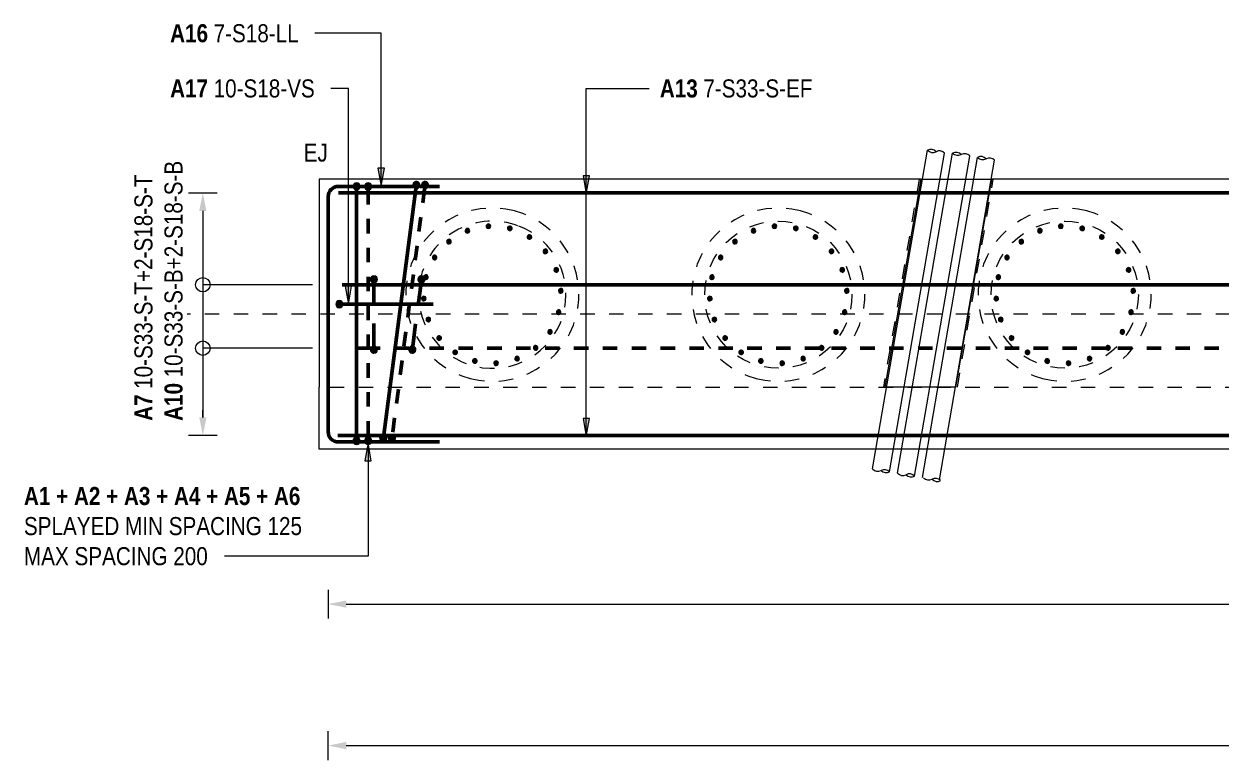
# Model space of a CAD drawing. Header units: metres. Extents: x 1110 to 1218, y -510 to 23.
# Drawn here: x 1110.31 to 1118.6, y -509.63 to -504.53 of the extents above; entities that cross this region are included whole.
import ezdxf

# ---------------------------------------------------------------- set-up
doc = ezdxf.new("R2010")
doc.units = ezdxf.units.M
doc.linetypes.add('JacobsDash', pattern=[0.0045, 0.003, -0.0015])
doc.linetypes.add('JacobsGridLine', pattern=[0.0145, 0.01, -0.001, 0.0025, -0.001])
for name, color, linetype, lineweight in [('A-ANNO-NOTE', 7, 'Continuous', 9), ('A-DETL', 7, 'Continuous', 13), ('A-DETL-GENF', 7, 'Continuous', 9), ('G-ANNO-TEXT', 7, 'Continuous', 9), ('S-BEAM', 7, 'Continuous', 50), ('S-FNDN', 7, 'Continuous', 50), ('S-GRID', 7, 'Continuous', 9)]:
    doc.layers.add(name, color=color, linetype=linetype, lineweight=lineweight)
doc.styles.add('Arial Narrow_1', font='ARIALN.TTF', dxfattribs={"height": 0.125})
doc.styles.add('Arial Narrow_B', font='ARIALNB.TTF', dxfattribs={"height": 0.125})

# ---------------------------------------------------------------- blocks, each defined once
blk = doc.blocks.new('01_SFO_FRP_Pile_CastInPlace_CS_BR08 - CAST-IN-PLACE PILE - 1200-8661090-DRG-2873072 - ABUTMENT A REINFORCEMENT PLAN Copy 1')
at = {"layer": 'S-FNDN', "color": 8, "linetype": 'JacobsDash', "lineweight": 18, "true_color": 0x808080}
for start, end in [(90, 270), (270, 90)]:
    blk.add_arc((0, 0), 0.6, start, end, dxfattribs=at)
blk = doc.blocks.new('01_SFO_FRP_Pile_CastInPlace_CS_BR08 - CAST-IN-PLACE PILE - 1200-8660909-DRG-2873072 - ABUTMENT A REINFORCEMENT PLAN Copy 1')
at = {"layer": 'S-FNDN', "color": 8, "linetype": 'JacobsDash', "lineweight": 18, "true_color": 0x808080}
for start, end in [(90, 270), (270, 90)]:
    blk.add_arc((0, 0), 0.6, start, end, dxfattribs=at)
blk = doc.blocks.new('CS_DET_Pile-Column_BreakLine - Tubular BreakLine-7610562-DRG-2873072 - ABUTMENT A REINFORCEMENT PLAN Copy 1')
at = {"layer": 'A-DETL-GENF', "color": 143, "lineweight": 18, "true_color": 0x78aac8}
for centre, start, end in [((0.03, 0.0399), 232.95733, 307.04267), ((0.09, -0.0396), 52.95733, 127.04267), ((0.09, 0.0399), 232.95733, 307.04267)]:
    blk.add_arc(centre, 0.0498, start, end, dxfattribs=at)
blk = doc.blocks.new('CS_DET_Pile-Column_BreakLine - Tubular BreakLine-7610611-DRG-2873072 - ABUTMENT A REINFORCEMENT PLAN Copy 1')
at = {"layer": 'A-DETL-GENF', "color": 143, "lineweight": 18, "true_color": 0x78aac8}
for centre, start, end in [((0.03, 0.0399), 232.95733, 307.04267), ((0.09, -0.0396), 52.95733, 127.04267), ((0.09, 0.0399), 232.95733, 307.04267)]:
    blk.add_arc(centre, 0.0498, start, end, dxfattribs=at)
blk = doc.blocks.new('CS_DET_Pile-Column_BreakLine - Tubular BreakLine-7610661-DRG-2873072 - ABUTMENT A REINFORCEMENT PLAN Copy 1')
at = {"layer": 'A-DETL-GENF', "color": 143, "lineweight": 18, "true_color": 0x78aac8}
for centre, start, end in [((0.03, 0.0399), 232.95733, 307.04267), ((0.09, -0.0396), 52.95733, 127.04267), ((0.09, 0.0399), 232.95733, 307.04267)]:
    blk.add_arc(centre, 0.0498, start, end, dxfattribs=at)
blk = doc.blocks.new('CS_DET_Pile-Column_BreakLine - Tubular BreakLine-7610730-DRG-2873072 - ABUTMENT A REINFORCEMENT PLAN Copy 1')
at = {"layer": 'A-DETL-GENF', "color": 143, "lineweight": 18, "true_color": 0x78aac8}
for centre, start, end in [((0.03, 0.0399), 232.95733, 307.04267), ((0.09, -0.0396), 52.95733, 127.04267), ((0.09, 0.0399), 232.95733, 307.04267)]:
    blk.add_arc(centre, 0.0498, start, end, dxfattribs=at)
blk = doc.blocks.new('CS_DET_Pile-Column_BreakLine - Tubular BreakLine-7610784-DRG-2873072 - ABUTMENT A REINFORCEMENT PLAN Copy 1')
at = {"layer": 'A-DETL-GENF', "color": 143, "lineweight": 18, "true_color": 0x78aac8}
for centre, start, end in [((0.03, 0.0399), 232.95733, 307.04267), ((0.09, -0.0396), 52.95733, 127.04267), ((0.09, 0.0399), 232.95733, 307.04267)]:
    blk.add_arc(centre, 0.0498, start, end, dxfattribs=at)
blk = doc.blocks.new('CS_DET_Pile-Column_BreakLine - Tubular BreakLine-7610840-DRG-2873072 - ABUTMENT A REINFORCEMENT PLAN Copy 1')
at = {"layer": 'A-DETL-GENF', "color": 143, "lineweight": 18, "true_color": 0x78aac8}
for centre, start, end in [((0.03, 0.0399), 232.95733, 307.04267), ((0.09, -0.0396), 52.95733, 127.04267), ((0.09, 0.0399), 232.95733, 307.04267)]:
    blk.add_arc(centre, 0.0498, start, end, dxfattribs=at)
blk = doc.blocks.new('S_Det_Reinf_Bar Section_2D Grey - N32-6361576-DRG-2873072 - ABUTMENT A REINFORCEMENT PLAN Copy 1')
at = {"layer": 'A-DETL-GENF', "true_color": 0x808080}
blk.add_hatch(color=8, dxfattribs=at).paths.add_polyline_path([(0.0041, -0.0155), (0.008, -0.0139), (0.0113, -0.0113), (0.0139, -0.008), (0.0155, -0.0041), (0.0159, 0.0008), (0.0155, 0.0041), (0.0139, 0.008), (0.0113, 0.0113), (0.008, 0.0139), (0.0041, 0.0155), (0, 0.016), (-0.0041, 0.0155), (-0.008, 0.0139), (-0.0113, 0.0113), (-0.0139, 0.008), (-0.0155, 0.0041), (-0.016, 0), (-0.0155, -0.0041), (-0.0139, -0.008), (-0.0113, -0.0113), (-0.008, -0.0139), (-0.0041, -0.0155), (0, -0.016)])
at = {"layer": 'A-DETL-GENF', "color": 8, "lineweight": 18, "true_color": 0x808080}
for start, end in [(360, 180), (180, 360)]:
    blk.add_arc((0, 0), 0.016, start, end, dxfattribs=at)
blk = doc.blocks.new('S_Det_Reinf_Bar Section_2D Grey - N32-V1-DRG-2873072 - ABUTMENT A REINFORCEMENT PLAN Copy 1')
at = {"layer": 'A-DETL-GENF', "true_color": 0x808080}
blk.add_hatch(color=8, dxfattribs=at).paths.add_polyline_path([(0.008, -0.0139), (0.0113, -0.0113), (0.0139, -0.008), (0.0155, -0.0041), (0.016, 0), (0.0155, 0.0041), (0.0139, 0.008), (0.0113, 0.0113), (0.008, 0.0139), (0.0041, 0.0155), (0, 0.016), (-0.0041, 0.0155), (-0.008, 0.0139), (-0.0113, 0.0113), (-0.0139, 0.008), (-0.0155, 0.0041), (-0.016, 0), (-0.0155, -0.0041), (-0.0139, -0.008), (-0.0113, -0.0113), (-0.008, -0.0139), (-0.0041, -0.0155), (0, -0.016), (0.0041, -0.0155)])
at = {"layer": 'A-DETL-GENF', "color": 8, "lineweight": 18, "true_color": 0x808080}
for start, end in [(360, 180), (180, 360)]:
    blk.add_arc((0, 0), 0.016, start, end, dxfattribs=at)
blk = doc.blocks.new('S_Det_Reinf_Bar Section_2D Grey - N32-V2-DRG-2873072 - ABUTMENT A REINFORCEMENT PLAN Copy 1')
at = {"layer": 'A-DETL-GENF', "true_color": 0x808080}
blk.add_hatch(color=8, dxfattribs=at).paths.add_polyline_path([(-0.016, 0), (-0.0155, -0.0041), (-0.0139, -0.008), (-0.0113, -0.0113), (-0.008, -0.0139), (-0.0041, -0.0155), (0.0005, -0.0159), (0.0041, -0.0155), (0.008, -0.0139), (0.0113, -0.0113), (0.0139, -0.008), (0.0155, -0.0041), (0.016, 0), (0.0155, 0.0041), (0.0139, 0.008), (0.0113, 0.0113), (0.008, 0.0139), (0.0023, 0.0157), (0, 0.016), (-0.0041, 0.0155), (-0.008, 0.0139), (-0.0113, 0.0113), (-0.0139, 0.008), (-0.0155, 0.0041)])
at = {"layer": 'A-DETL-GENF', "color": 8, "lineweight": 18, "true_color": 0x808080}
for start, end in [(360, 180), (180, 360)]:
    blk.add_arc((0, 0), 0.016, start, end, dxfattribs=at)
blk = doc.blocks.new('S_Det_Reinf_Bar Section_2D Grey - N32-V3-DRG-2873072 - ABUTMENT A REINFORCEMENT PLAN Copy 1')
at = {"layer": 'A-DETL-GENF', "true_color": 0x808080}
blk.add_hatch(color=8, dxfattribs=at).paths.add_polyline_path([(-0.0155, -0.0041), (-0.0139, -0.008), (-0.0113, -0.0113), (-0.008, -0.0139), (-0.0041, -0.0155), (0, -0.016), (0.0041, -0.0155), (0.008, -0.0139), (0.0113, -0.0113), (0.0139, -0.008), (0.0155, -0.0041), (0.016, 0), (0.0155, 0.0041), (0.0139, 0.008), (0.0113, 0.0113), (0.0066, 0.0144), (0.0022, 0.0157), (0.0001, 0.0155), (-0.0029, 0.0107), (-0.0071, 0.0065), (-0.0132, 0.0031), (-0.0157, 0.0025), (-0.016, 0)])
at = {"layer": 'A-DETL-GENF', "color": 8, "lineweight": 18, "true_color": 0x808080}
for start, end in [(171.02457, 180), (180, 360), (360, 88.57779)]:
    blk.add_arc((0, 0), 0.016, start, end, dxfattribs=at)
blk = doc.blocks.new('S_Det_Reinf_Bar Section_2D Grey - N32-V4-DRG-2873072 - ABUTMENT A REINFORCEMENT PLAN Copy 1')
at = {"layer": 'A-DETL-GENF', "true_color": 0x808080}
blk.add_hatch(color=8, dxfattribs=at).paths.add_polyline_path([(-0.0041, -0.0155), (0.0015, -0.0158), (0.0041, -0.0155), (0.008, -0.0139), (0.0113, -0.0113), (0.0139, -0.008), (0.0155, -0.0041), (0.016, 0), (0.0155, 0.0041), (0.0139, 0.008), (0.0113, 0.0113), (0.008, 0.0139), (0.0041, 0.0155), (0, 0.016), (-0.0041, 0.0155), (-0.008, 0.0139), (-0.0113, 0.0113), (-0.0139, 0.008), (-0.0155, 0.0041), (-0.016, 0), (-0.0155, -0.0041), (-0.0139, -0.008), (-0.0113, -0.0113), (-0.008, -0.0139)])
at = {"layer": 'A-DETL-GENF', "color": 8, "lineweight": 18, "true_color": 0x808080}
for start, end in [(360, 180), (180, 360)]:
    blk.add_arc((0, 0), 0.016, start, end, dxfattribs=at)
blk = doc.blocks.new('T2DExtentArrowReinf_v1 - Extent-6522182-DRG-2873072 - ABUTMENT A REINFORCEMENT PLAN Copy 1')
at = {"layer": 'A-DETL-GENF'}
for p, q in [((0, -0.01), (0, 0.01)), ((0.125, 0), (1.555, 0)), ((1.68, 0.01), (1.68, 0))]:
    blk.add_line(p, q, dxfattribs=at)
blk = doc.blocks.new('T2DExtentArrowReinf_v1 - Extent-9230249-DRG-2873072 - ABUTMENT A REINFORCEMENT PLAN Copy 1')
at = {"layer": 'A-DETL-GENF'}
for p, q in [((0, 0.01), (0, -0.0622)), ((0.125, 0), (30.477, 0))]:
    blk.add_line(p, q, dxfattribs=at)
blk = doc.blocks.new('CS_DET_Rebar Combined - Multiple Bar-7523974-DRG-2873072 - ABUTMENT A REINFORCEMENT PLAN Copy 1')
at = {"layer": 'A-DETL-GENF'}
blk.add_hatch(color=256, dxfattribs=at).paths.add_polyline_path([(0, -0.025), (0.0065, -0.0241), (0.0125, -0.0217), (0.0177, -0.0177), (0.0217, -0.0125), (0.0241, -0.0065), (0.025, 0), (0.0241, 0.0065), (0.0217, 0.0125), (0.0177, 0.0177), (0.0125, 0.0217), (0.0065, 0.0241), (0, 0.025), (-0.0065, 0.0241), (-0.0125, 0.0217), (-0.0177, 0.0177), (-0.0217, 0.0125), (-0.0241, 0.0065), (-0.025, 0), (-0.0241, -0.0065), (-0.0217, -0.0125), (-0.0177, -0.0177), (-0.0125, -0.0217), (-0.0065, -0.0241)])
at = {"layer": 'A-DETL-GENF', "lineweight": 50}
blk.add_line((0.025, 0), (0.65, 0), dxfattribs=at)
at = {"layer": 'A-DETL-GENF'}
for start, end in [(360, 180), (180, 360)]:
    blk.add_arc((0, 0), 0.025, start, end, dxfattribs=at)
blk = doc.blocks.new('CS_DET_Rebar Combined - Multiple Bar-6463039-DRG-2873072 - ABUTMENT A REINFORCEMENT PLAN Copy 1')
at = {"layer": 'A-DETL-GENF'}
for points in [[(-0.025, 0), (-0.0241, -0.0065), (-0.0217, -0.0125), (-0.0177, -0.0177), (-0.0125, -0.0217), (-0.0065, -0.0241), (0, -0.025), (0.0065, -0.0241), (0.0125, -0.0217), (0.0177, -0.0177), (0.0217, -0.0125), (0.0241, -0.0065), (0.025, 0), (0.0241, 0.0065), (0.0217, 0.0125), (0.0177, 0.0177), (0.0125, 0.0217), (0.0065, 0.0241), (0, 0.025), (-0.0065, 0.0241), (-0.0125, 0.0217), (-0.0177, 0.0177), (-0.0217, 0.0125), (-0.0241, 0.0065)], [(1.7434, 0), (1.7442, -0.0065), (1.7467, -0.0125), (1.7507, -0.0177), (1.7559, -0.0217), (1.7619, -0.0241), (1.7684, -0.025), (1.7749, -0.0241), (1.7809, -0.0217), (1.7861, -0.0177), (1.79, -0.0125), (1.7925, -0.0065), (1.7934, 0), (1.7925, 0.0065), (1.79, 0.0125), (1.7861, 0.0177), (1.7809, 0.0217), (1.7749, 0.0241), (1.7684, 0.025), (1.7619, 0.0241), (1.7559, 0.0217), (1.7507, 0.0177), (1.7467, 0.0125), (1.7442, 0.0065)]]:
    blk.add_hatch(color=256, dxfattribs=at).paths.add_polyline_path(points)
at = {"layer": 'A-DETL-GENF', "lineweight": 50}
blk.add_line((0.025, 0), (1.7434, 0), dxfattribs=at)
at = {"layer": 'A-DETL-GENF'}
for centre, start, end in [((0, 0), 360, 180), ((0, 0), 180, 360), ((1.7684, 0), 0, 180), ((1.7684, 0), 180, 360)]:
    blk.add_arc(centre, 0.025, start, end, dxfattribs=at)
blk = doc.blocks.new('CS_DET_Rebar Combined - Multiple Bar-7528289-DRG-2873072 - ABUTMENT A REINFORCEMENT PLAN Copy 1')
at = {"layer": 'A-DETL-GENF', "lineweight": 50}
blk.add_line((0, 0), (11.95, 0), dxfattribs=at)
blk = doc.blocks.new('CS_DET_Rebar Combined - Multiple Bar-6463081-DRG-2873072 - ABUTMENT A REINFORCEMENT PLAN Copy 1')
at = {"layer": 'A-DETL-GENF'}
for points in [[(-0.025, 0), (-0.0241, -0.0065), (-0.0217, -0.0125), (-0.0177, -0.0177), (-0.0125, -0.0217), (-0.0065, -0.0241), (0, -0.025), (0.0065, -0.0241), (0.0125, -0.0217), (0.0177, -0.0177), (0.0217, -0.0125), (0.0241, -0.0065), (0.025, 0), (0.0241, 0.0065), (0.0217, 0.0125), (0.0177, 0.0177), (0.0125, 0.0217), (0.0065, 0.0241), (0, 0.025), (-0.0065, 0.0241), (-0.0125, 0.0217), (-0.0177, 0.0177), (-0.0217, 0.0125), (-0.0241, 0.0065)], [(1.7434, 0), (1.7442, -0.0065), (1.7467, -0.0125), (1.7507, -0.0177), (1.7559, -0.0217), (1.7619, -0.0241), (1.7684, -0.025), (1.7749, -0.0241), (1.7809, -0.0217), (1.7861, -0.0177), (1.79, -0.0125), (1.7925, -0.0065), (1.7934, 0), (1.7925, 0.0065), (1.79, 0.0125), (1.7861, 0.0177), (1.7809, 0.0217), (1.7749, 0.0241), (1.7684, 0.025), (1.7619, 0.0241), (1.7559, 0.0217), (1.7507, 0.0177), (1.7467, 0.0125), (1.7442, 0.0065)]]:
    blk.add_hatch(color=256, dxfattribs=at).paths.add_polyline_path(points)
at = {"layer": 'A-DETL-GENF', "linetype": 'JacobsDash', "lineweight": 50}
blk.add_line((1.7434, 0), (0.025, 0), dxfattribs=at)
at = {"layer": 'A-DETL-GENF'}
for centre, start, end in [((0, 0), 360, 180), ((0, 0), 180, 360), ((1.7684, 0), 0, 180), ((1.7684, 0), 180, 360)]:
    blk.add_arc(centre, 0.025, start, end, dxfattribs=at)
blk = doc.blocks.new('CS_DET_Rebar Combined - Multiple Bar-7528293-DRG-2873072 - ABUTMENT A REINFORCEMENT PLAN Copy 1')
at = {"layer": 'A-DETL-GENF'}
for points in [[(-0.025, 0), (-0.0241, -0.0065), (-0.0217, -0.0125), (-0.0177, -0.0177), (-0.0125, -0.0217), (-0.0065, -0.0241), (0, -0.025), (0.0065, -0.0241), (0.0125, -0.0217), (0.0177, -0.0177), (0.0217, -0.0125), (0.0241, -0.0065), (0.025, 0), (0.0241, 0.0065), (0.0217, 0.0125), (0.0177, 0.0177), (0.0125, 0.0217), (0.0065, 0.0241), (0, 0.025), (-0.0065, 0.0241), (-0.0125, 0.0217), (-0.0177, 0.0177), (-0.0217, 0.0125), (-0.0241, 0.0065)], [(1.7369, 0), (1.7378, -0.0065), (1.7403, -0.0125), (1.7443, -0.0177), (1.7494, -0.0217), (1.7555, -0.0241), (1.7619, -0.025), (1.7684, -0.0241), (1.7744, -0.0217), (1.7796, -0.0177), (1.7836, -0.0125), (1.7861, -0.0065), (1.7869, 0), (1.7861, 0.0065), (1.7836, 0.0125), (1.7796, 0.0177), (1.7744, 0.0217), (1.7684, 0.0241), (1.7619, 0.025), (1.7555, 0.0241), (1.7494, 0.0217), (1.7443, 0.0177), (1.7403, 0.0125), (1.7378, 0.0065)]]:
    blk.add_hatch(color=256, dxfattribs=at).paths.add_polyline_path(points)
at = {"layer": 'A-DETL-GENF', "lineweight": 50}
blk.add_line((0.025, 0), (1.7369, 0), dxfattribs=at)
at = {"layer": 'A-DETL-GENF'}
for centre, start, end in [((0, 0), 360, 180), ((0, 0), 180, 360), ((1.7619, 0), 0, 180), ((1.7619, 0), 180, 360)]:
    blk.add_arc(centre, 0.025, start, end, dxfattribs=at)
blk = doc.blocks.new('CS_DET_Rebar Combined - Multiple Bar-7528295-DRG-2873072 - ABUTMENT A REINFORCEMENT PLAN Copy 1')
at = {"layer": 'A-DETL-GENF'}
for points in [[(-0.025, 0), (-0.0241, -0.0065), (-0.0217, -0.0125), (-0.0177, -0.0177), (-0.0125, -0.0217), (-0.0065, -0.0241), (0, -0.025), (0.0065, -0.0241), (0.0125, -0.0217), (0.0177, -0.0177), (0.0217, -0.0125), (0.0241, -0.0065), (0.025, 0), (0.0241, 0.0065), (0.0217, 0.0125), (0.0177, 0.0177), (0.0125, 0.0217), (0.0065, 0.0241), (0, 0.025), (-0.0065, 0.0241), (-0.0125, 0.0217), (-0.0177, 0.0177), (-0.0217, 0.0125), (-0.0241, 0.0065)], [(1.7369, 0), (1.7378, -0.0065), (1.7403, -0.0125), (1.7443, -0.0177), (1.7494, -0.0217), (1.7555, -0.0241), (1.7619, -0.025), (1.7684, -0.0241), (1.7744, -0.0217), (1.7796, -0.0177), (1.7836, -0.0125), (1.7861, -0.0065), (1.7869, 0), (1.7861, 0.0065), (1.7836, 0.0125), (1.7796, 0.0177), (1.7744, 0.0217), (1.7684, 0.0241), (1.7619, 0.025), (1.7555, 0.0241), (1.7494, 0.0217), (1.7443, 0.0177), (1.7403, 0.0125), (1.7378, 0.0065)]]:
    blk.add_hatch(color=256, dxfattribs=at).paths.add_polyline_path(points)
at = {"layer": 'A-DETL-GENF', "linetype": 'JacobsDash', "lineweight": 50}
blk.add_line((1.7369, 0), (0.025, 0), dxfattribs=at)
at = {"layer": 'A-DETL-GENF'}
for centre, start, end in [((0, 0), 360, 180), ((0, 0), 180, 360), ((1.7619, 0), 0, 180), ((1.7619, 0), 180, 360)]:
    blk.add_arc(centre, 0.025, start, end, dxfattribs=at)
blk = doc.blocks.new('CS_DET_Rebar Combined - Multiple Bar-7528314-DRG-2873072 - ABUTMENT A REINFORCEMENT PLAN Copy 1')
at = {"layer": 'A-DETL-GENF', "linetype": 'JacobsDash', "lineweight": 50}
for p, q in [((0.1904, 0), (0, 0)), ((0.4555, 0), (0.236, 0)), ((3.2979, 0), (0.5013, 0)), ((5.2809, 0), (3.3293, 0)), ((7.2639, 0), (5.3123, 0)), ((9.2469, 0), (7.2953, 0)), ((11.2299, 0), (9.2783, 0)), ((11.95, 0), (11.2613, 0))]:
    blk.add_line(p, q, dxfattribs=at)
blk = doc.blocks.new('CS_DET_Rebar Combined - Multiple Bar-6463435-DRG-2873072 - ABUTMENT A REINFORCEMENT PLAN Copy 1')
at = {"layer": 'A-DETL-GENF'}
blk.add_hatch(color=256, dxfattribs=at).paths.add_polyline_path([(-0.025, 0), (-0.0241, -0.0065), (-0.0217, -0.0125), (-0.0177, -0.0177), (-0.0125, -0.0217), (-0.0065, -0.0241), (0, -0.025), (0.0065, -0.0241), (0.0125, -0.0217), (0.0177, -0.0177), (0.0217, -0.0125), (0.0241, -0.0065), (0.025, 0), (0.0241, 0.0065), (0.0217, 0.0125), (0.0177, 0.0177), (0.0118, 0.0219), (0.0065, 0.0241), (0, 0.025), (-0.0065, 0.0241), (-0.0125, 0.0217), (-0.0177, 0.0177), (-0.0217, 0.0125), (-0.0241, 0.0065)])
at = {"layer": 'A-DETL-GENF', "lineweight": 50}
blk.add_line((0.025, 0), (0.18, 0), dxfattribs=at)
at = {"layer": 'A-DETL-GENF'}
for start, end in [(360, 180), (180, 360)]:
    blk.add_arc((0, 0), 0.025, start, end, dxfattribs=at)
blk = doc.blocks.new('CS_DET_Rebar Combined - Multiple Bar-6463445-DRG-2873072 - ABUTMENT A REINFORCEMENT PLAN Copy 1')
at = {"layer": 'A-DETL-GENF'}
blk.add_hatch(color=256, dxfattribs=at).paths.add_polyline_path([(0.025, 0), (0.0241, 0.0065), (0.0217, 0.0125), (0.0159, 0.019), (0.0125, 0.0217), (0.0065, 0.0241), (0, 0.025), (-0.0065, 0.0241), (-0.0125, 0.0217), (-0.0177, 0.0177), (-0.0217, 0.0125), (-0.0241, 0.0065), (-0.025, 0), (-0.0241, -0.0065), (-0.0217, -0.0125), (-0.0177, -0.0177), (-0.0125, -0.0217), (-0.0065, -0.0241), (0, -0.025), (0.0065, -0.0241), (0.0125, -0.0217), (0.0177, -0.0177), (0.0217, -0.0125), (0.0241, -0.0065)])
at = {"layer": 'A-DETL-GENF', "lineweight": 50}
blk.add_line((0.025, 0), (0.18, 0), dxfattribs=at)
at = {"layer": 'A-DETL-GENF'}
for start, end in [(0, 180), (180, 360)]:
    blk.add_arc((0, 0), 0.025, start, end, dxfattribs=at)
blk = doc.blocks.new('T2DExtentArrowReinf_v1 - Extent-9230608-DRG-2873072 - ABUTMENT A REINFORCEMENT PLAN Copy 1')
at = {"layer": 'A-DETL-GENF'}
for p, q in [((0, -0.01), (0, 0.0486)), ((0.125, 0), (30.477, 0))]:
    blk.add_line(p, q, dxfattribs=at)
blk = doc.blocks.new('S_Det_Reinf_Bar Section_2D Grey - N32-V5-DRG-2873072 - ABUTMENT A REINFORCEMENT PLAN Copy 1')
at = {"layer": 'A-DETL-GENF', "true_color": 0x808080}
blk.add_hatch(color=8, dxfattribs=at).paths.add_polyline_path([(-0.0041, 0.0155), (-0.008, 0.0139), (-0.0113, 0.0113), (-0.0139, 0.008), (-0.0155, 0.0041), (-0.016, 0), (-0.0155, -0.0041), (-0.0139, -0.008), (-0.0113, -0.0113), (-0.008, -0.0139), (-0.0041, -0.0155), (0.0016, -0.0158), (0.0041, -0.0155), (0.008, -0.0139), (0.0113, -0.0113), (0.0139, -0.008), (0.0155, -0.0041), (0.016, 0), (0.0155, 0.0041), (0.0139, 0.008), (0.0113, 0.0113), (0.008, 0.0139), (0.0041, 0.0155), (0, 0.016)])
at = {"layer": 'A-DETL-GENF', "color": 8, "lineweight": 18, "true_color": 0x808080}
for start, end in [(360, 180), (180, 360)]:
    blk.add_arc((0, 0), 0.016, start, end, dxfattribs=at)
blk = doc.blocks.new('S_Det_Reinf_Bar Section_2D Grey - N32-V6-DRG-2873072 - ABUTMENT A REINFORCEMENT PLAN Copy 1')
at = {"layer": 'A-DETL-GENF', "true_color": 0x808080}
blk.add_hatch(color=8, dxfattribs=at).paths.add_polyline_path([(-0.0041, -0.0155), (0.0015, -0.0158), (0.0041, -0.0155), (0.008, -0.0139), (0.0113, -0.0113), (0.0139, -0.008), (0.0155, -0.0041), (0.016, 0), (0.0155, 0.0041), (0.0139, 0.008), (0.0113, 0.0113), (0.008, 0.0139), (0.0041, 0.0155), (0, 0.016), (-0.0041, 0.0155), (-0.008, 0.0139), (-0.0113, 0.0113), (-0.0139, 0.008), (-0.0155, 0.0041), (-0.016, 0), (-0.0155, -0.0041), (-0.0139, -0.008), (-0.0113, -0.0113), (-0.008, -0.0139)])
at = {"layer": 'A-DETL-GENF', "color": 8, "lineweight": 18, "true_color": 0x808080}
for start, end in [(360, 180), (180, 360)]:
    blk.add_arc((0, 0), 0.016, start, end, dxfattribs=at)

msp = doc.modelspace()

# ---------------------------------------------------------------- hatches: boundary and pattern name
at = {"layer": 'A-ANNO-NOTE', "lineweight": 5}
for points in [[(1111.5721, -505.8279), (1111.5471, -505.7029), (1111.5221, -505.8279)], [(1111.5471, -507.3829), (1111.5721, -507.2579), (1111.5221, -507.2579)], [(1112.54, -508.5757), (1112.54, -508.5257), (1112.415, -508.5507)], [(1112.54, -509.5557), (1112.54, -509.5057), (1112.415, -509.5307)]]:
    msp.add_hatch(color=256, dxfattribs=at).paths.add_polyline_path(points)
at = {"layer": 'G-ANNO-TEXT'}
for points in [[(1112.782, -505.6572), (1112.8041, -505.5322), (1112.76, -505.5322)], [(1114.2023, -505.7098), (1114.2243, -505.5848), (1114.1803, -505.5848)], [(1112.5556, -506.4733), (1112.5776, -506.3483), (1112.5336, -506.3483)], [(1114.2023, -507.3891), (1114.2243, -507.2641), (1114.1803, -507.2641)], [(1112.6915, -507.4341), (1112.6694, -507.5591), (1112.7135, -507.5591)]]:
    msp.add_hatch(color=256, dxfattribs=at).paths.add_polyline_path(points)

# ---------------------------------------------------------------- linework, layer by layer
at = {"layer": 'A-ANNO-NOTE'}
for p, q in [((1111.4471, -505.7029), (1111.6471, -505.7029)), ((1111.5471, -505.8279), (1111.5471, -505.8779)), ((1111.5471, -507.2579), (1111.5471, -507.2079)), ((1111.6471, -507.3829), (1111.4471, -507.3829)), ((1112.415, -508.4507), (1112.415, -508.6507)), ((1112.54, -508.5507), (1112.59, -508.5507)), ((1112.415, -509.6307), (1112.415, -509.4307)), ((1112.54, -509.5307), (1112.59, -509.5307))]:
    msp.add_line(p, q, dxfattribs=at)
msp.add_circle((1111.5471, -506.3384), 0.05, dxfattribs=at)
at = {"layer": 'A-DETL', "color": 143, "lineweight": 18, "true_color": 0x78aac8}
for p, q in [((1116.1848, -507.6144), (1116.5652, -505.407)), ((1116.3031, -507.6348), (1116.6834, -505.4273)), ((1116.3573, -507.6442), (1116.7393, -505.4268)), ((1116.4756, -507.6645), (1116.8576, -505.4472)), ((1116.5298, -507.6739), (1116.9118, -505.4565)), ((1116.6488, -507.6899), (1117.03, -505.4769))]:
    msp.add_line(p, q, dxfattribs=at)
at = {"layer": 'A-DETL', "lineweight": 50}
for p, q in [((1112.587, -505.6579), (1112.485, -505.6579)), ((1112.667, -505.6579), (1112.637, -505.6579)), ((1113.0029, -505.6579), (1112.717, -505.6579)), ((1113.0629, -505.6579), (1113.0493, -505.6579)), ((1113.185, -505.6579), (1113.1093, -505.6579)), ((1112.415, -505.7279), (1112.415, -507.3579)), ((1112.4866, -505.7029), (1124.4866, -505.7029)), ((1112.4824, -507.3829), (1124.4824, -507.3829)), ((1112.485, -507.4279), (1112.5885, -507.4279)), ((1112.6355, -507.4279), (1112.6685, -507.4279)), ((1112.7155, -507.4279), (1113.185, -507.4279))]:
    msp.add_line(p, q, dxfattribs=at)
at = {"layer": 'A-DETL', "color": 8, "linetype": 'JacobsDash', "lineweight": 18, "true_color": 0x808080}
for p, q in [((1116.5076, -505.6079), (1116.2595, -507.0479)), ((1116.7719, -507.0479), (1117.02, -505.6079)), ((1112.4267, -507.0479), (1126.4406, -507.0479))]:
    msp.add_line(p, q, dxfattribs=at)
at = {"layer": 'A-DETL', "lineweight": 18}
for p, q in [((1112.3071, -506.3384), (1111.5471, -506.3384)), ((1112.3071, -506.7784), (1111.5471, -506.7784))]:
    msp.add_line(p, q, dxfattribs=at)
at = {"layer": 'A-DETL', "color": 8, "linetype": 'JacobsDash', "lineweight": 9, "true_color": 0x808080}
for centre in [(1115.5321, -506.4077), (1117.5151, -506.4077)]:
    msp.add_circle(centre, 0.51, dxfattribs=at)
at = {"layer": 'A-DETL', "lineweight": 18}
for centre in [(1111.5471, -506.3384), (1111.5471, -506.7784)]:
    msp.add_circle(centre, 0.05, dxfattribs=at)
at = {"layer": 'A-DETL', "lineweight": 50}
for centre, start, end in [((1112.485, -505.7279), 89.99999, 179.99999), ((1112.485, -507.3579), 179.99999, 269.99999)]:
    msp.add_arc(centre, 0.07, start, end, dxfattribs=at)
at = {"layer": 'A-DETL', "color": 8, "linetype": 'JacobsDash', "lineweight": 9, "true_color": 0x808080}
for start, end in [(69.58528, 165.04951), (170.46067, 69.58528)]:
    msp.add_arc((1113.5515, -506.4077), 0.51, start, end, dxfattribs=at)
at = {"layer": 'G-ANNO-TEXT'}
for p, q in [((1112.3251, -504.5969), (1112.3217, -504.5969)), ((1112.782, -504.5969), (1112.3251, -504.5969)), ((1112.782, -505.6572), (1112.782, -504.5969)), ((1112.4376, -504.9791), (1112.4341, -504.9791)), ((1112.5556, -504.9791), (1112.4376, -504.9791)), ((1112.5556, -506.4733), (1112.5556, -504.9791)), ((1114.2023, -504.9791), (1114.6367, -504.9791)), ((1114.2023, -507.3891), (1114.2023, -504.9791)), ((1114.2023, -504.9791), (1114.6367, -504.9791)), ((1114.2023, -505.7098), (1114.2023, -504.9791)), ((1112.8041, -505.5322), (1112.76, -505.5322)), ((1112.76, -505.5322), (1112.782, -505.6572)), ((1112.782, -505.6572), (1112.8041, -505.5322)), ((1114.2243, -505.5848), (1114.1803, -505.5848)), ((1114.1803, -505.5848), (1114.2023, -505.7098)), ((1114.2023, -505.7098), (1114.2243, -505.5848)), ((1112.5776, -506.3483), (1112.5336, -506.3483)), ((1112.5336, -506.3483), (1112.5556, -506.4733)), ((1112.5556, -506.4733), (1112.5776, -506.3483)), ((1114.2243, -507.2641), (1114.1803, -507.2641)), ((1114.1803, -507.2641), (1114.2023, -507.3891)), ((1114.2023, -507.3891), (1114.2243, -507.2641)), ((1112.6915, -507.4341), (1112.6694, -507.5591)), ((1112.7135, -507.5591), (1112.6915, -507.4341)), ((1112.6915, -507.4341), (1112.6915, -508.2186)), ((1112.6694, -507.5591), (1112.7135, -507.5591)), ((1112.3113, -508.2186), (1111.6963, -508.2186)), ((1112.6915, -508.2186), (1112.3113, -508.2186))]:
    msp.add_line(p, q, dxfattribs=at)
at = {"layer": 'S-BEAM', "lineweight": 13}
for p, q in [((1116.5209, -505.6079), (1112.3518, -505.6079)), ((1112.3518, -505.6079), (1112.3518, -507.0479)), ((1116.2728, -507.0479), (1116.5209, -505.6079)), ((1116.521, -505.6079), (1117.008, -505.6079)), ((1117.008, -505.6079), (1116.7599, -507.0479)), ((1120.6627, -505.6079), (1117.008, -505.6079)), ((1112.3525, -507.4779), (1112.3525, -507.0479)), ((1116.7599, -507.0479), (1116.2728, -507.0479)), ((1126.3646, -507.4779), (1112.3525, -507.4779))]:
    msp.add_line(p, q, dxfattribs=at)
at = {"layer": 'S-FNDN', "color": 8, "linetype": 'JacobsDash', "lineweight": 18, "true_color": 0x808080}
for start, end in [(75.22389, 255.22389), (255.22389, 75.22389)]:
    msp.add_arc((1115.5321, -506.4077), 0.6, start, end, dxfattribs=at)
at = {"layer": 'S-GRID', "linetype": 'JacobsGridLine', "lineweight": 18}
msp.add_line((1143.4609, -506.5429), (1111.4388, -506.5429), dxfattribs=at)

# ---------------------------------------------------------------- block references
at = {"layer": 'A-DETL-GENF', "color": 143, "true_color": 0x78aac8}
for name, p, rotation in [('CS_DET_Pile-Column_BreakLine - Tubular BreakLine-7610661-DRG-2873072 - ABUTMENT A REINFORCEMENT PLAN Copy 1', (1116.6835, -505.4272), 170.224219867527), ('CS_DET_Pile-Column_BreakLine - Tubular BreakLine-7610611-DRG-2873072 - ABUTMENT A REINFORCEMENT PLAN Copy 1', (1116.8576, -505.447), 170.2242198675541), ('CS_DET_Pile-Column_BreakLine - Tubular BreakLine-7610562-DRG-2873072 - ABUTMENT A REINFORCEMENT PLAN Copy 1', (1117.0301, -505.4767), 170.2242198675261), ('CS_DET_Pile-Column_BreakLine - Tubular BreakLine-7610730-DRG-2873072 - ABUTMENT A REINFORCEMENT PLAN Copy 1', (1116.1848, -507.6146), 350.224219867625), ('CS_DET_Pile-Column_BreakLine - Tubular BreakLine-7610784-DRG-2873072 - ABUTMENT A REINFORCEMENT PLAN Copy 1', (1116.3573, -507.6443), 350.2242198675484), ('CS_DET_Pile-Column_BreakLine - Tubular BreakLine-7610840-DRG-2873072 - ABUTMENT A REINFORCEMENT PLAN Copy 1', (1116.5374, -507.6754), 350.2242198675747)]:
    msp.add_blockref(name, p, dxfattribs=dict(at, rotation=rotation))
at = {"layer": 'A-DETL-GENF'}
for name, p, rotation in [('CS_DET_Rebar Combined - Multiple Bar-7528293-DRG-2873072 - ABUTMENT A REINFORCEMENT PLAN Copy 1', (1112.612, -507.4199), 90.00000000000547), ('CS_DET_Rebar Combined - Multiple Bar-7528295-DRG-2873072 - ABUTMENT A REINFORCEMENT PLAN Copy 1', (1112.692, -507.4199), 90.00000000000547), ('CS_DET_Rebar Combined - Multiple Bar-6463039-DRG-2873072 - ABUTMENT A REINFORCEMENT PLAN Copy 1', (1112.7963, -507.4021), 82.53369676710999), ('CS_DET_Rebar Combined - Multiple Bar-6463081-DRG-2873072 - ABUTMENT A REINFORCEMENT PLAN Copy 1', (1112.8563, -507.4021), 82.53369676710999), ('T2DExtentArrowReinf_v1 - Extent-6522182-DRG-2873072 - ABUTMENT A REINFORCEMENT PLAN Copy 1', (1111.5471, -505.7029), 269.9999999999952), ('CS_DET_Rebar Combined - Multiple Bar-6463445-DRG-2873072 - ABUTMENT A REINFORCEMENT PLAN Copy 1', (1112.732, -506.3013), 270.0000000000376), ('CS_DET_Rebar Combined - Multiple Bar-6463445-DRG-2873072 - ABUTMENT A REINFORCEMENT PLAN Copy 1', (1113.0611, -506.3013), 262.533696767127), ('CS_DET_Rebar Combined - Multiple Bar-6463435-DRG-2873072 - ABUTMENT A REINFORCEMENT PLAN Copy 1', (1112.732, -506.7881), 89.99999999998543), ('CS_DET_Rebar Combined - Multiple Bar-6463435-DRG-2873072 - ABUTMENT A REINFORCEMENT PLAN Copy 1', (1112.9973, -506.7881), 82.53369676710999)]:
    msp.add_blockref(name, p, dxfattribs=dict(at, rotation=rotation))
at = {"layer": 'A-DETL-GENF', "color": 8, "true_color": 0x808080}
for name, p, rotation in [('S_Det_Reinf_Bar Section_2D Grey - N32-V4-DRG-2873072 - ABUTMENT A REINFORCEMENT PLAN Copy 1', (1113.3796, -505.965), 21.22388888902769), ('S_Det_Reinf_Bar Section_2D Grey - N32-V1-DRG-2873072 - ABUTMENT A REINFORCEMENT PLAN Copy 1', (1113.5248, -505.9335), 3.223888889022546), ('S_Det_Reinf_Bar Section_2D Grey - N32-6361576-DRG-2873072 - ABUTMENT A REINFORCEMENT PLAN Copy 1', (1113.6727, -505.9484), 345.2238888891193), ('S_Det_Reinf_Bar Section_2D Grey - N32-V1-DRG-2873072 - ABUTMENT A REINFORCEMENT PLAN Copy 1', (1113.8087, -506.0084), 327.2238888891142), ('S_Det_Reinf_Bar Section_2D Grey - N32-V1-DRG-2873072 - ABUTMENT A REINFORCEMENT PLAN Copy 1', (1115.3602, -505.965), 21.22388888902767), ('S_Det_Reinf_Bar Section_2D Grey - N32-V1-DRG-2873072 - ABUTMENT A REINFORCEMENT PLAN Copy 1', (1115.5054, -505.9335), 3.223888889022546), ('S_Det_Reinf_Bar Section_2D Grey - N32-V1-DRG-2873072 - ABUTMENT A REINFORCEMENT PLAN Copy 1', (1115.6533, -505.9484), 345.2238888891193), ('S_Det_Reinf_Bar Section_2D Grey - N32-V1-DRG-2873072 - ABUTMENT A REINFORCEMENT PLAN Copy 1', (1115.7893, -506.0084), 327.2238888891142), ('S_Det_Reinf_Bar Section_2D Grey - N32-V6-DRG-2873072 - ABUTMENT A REINFORCEMENT PLAN Copy 1', (1117.3432, -505.965), 21.22388888902767), ('S_Det_Reinf_Bar Section_2D Grey - N32-V1-DRG-2873072 - ABUTMENT A REINFORCEMENT PLAN Copy 1', (1117.4884, -505.9335), 3.223888889022546), ('S_Det_Reinf_Bar Section_2D Grey - N32-V1-DRG-2873072 - ABUTMENT A REINFORCEMENT PLAN Copy 1', (1117.6363, -505.9484), 345.2238888891193), ('S_Det_Reinf_Bar Section_2D Grey - N32-V1-DRG-2873072 - ABUTMENT A REINFORCEMENT PLAN Copy 1', (1117.7723, -506.0084), 327.2238888891142), ('S_Det_Reinf_Bar Section_2D Grey - N32-V1-DRG-2873072 - ABUTMENT A REINFORCEMENT PLAN Copy 1', (1113.2512, -506.0398), 39.22388888903279), ('S_Det_Reinf_Bar Section_2D Grey - N32-V1-DRG-2873072 - ABUTMENT A REINFORCEMENT PLAN Copy 1', (1115.2318, -506.0398), 39.22388888903279), ('S_Det_Reinf_Bar Section_2D Grey - N32-V1-DRG-2873072 - ABUTMENT A REINFORCEMENT PLAN Copy 1', (1117.2148, -506.0398), 39.22388888903279), ('S_Det_Reinf_Bar Section_2D Grey - N32-V1-DRG-2873072 - ABUTMENT A REINFORCEMENT PLAN Copy 1', (1113.1522, -506.1506), 57.22388888903787), ('S_Det_Reinf_Bar Section_2D Grey - N32-V1-DRG-2873072 - ABUTMENT A REINFORCEMENT PLAN Copy 1', (1113.9195, -506.1074), 309.2238888891091), ('S_Det_Reinf_Bar Section_2D Grey - N32-V1-DRG-2873072 - ABUTMENT A REINFORCEMENT PLAN Copy 1', (1115.1328, -506.1506), 57.22388888903787), ('S_Det_Reinf_Bar Section_2D Grey - N32-V1-DRG-2873072 - ABUTMENT A REINFORCEMENT PLAN Copy 1', (1115.9001, -506.1074), 309.2238888891091), ('S_Det_Reinf_Bar Section_2D Grey - N32-V1-DRG-2873072 - ABUTMENT A REINFORCEMENT PLAN Copy 1', (1117.1158, -506.1506), 57.22388888903787), ('S_Det_Reinf_Bar Section_2D Grey - N32-V1-DRG-2873072 - ABUTMENT A REINFORCEMENT PLAN Copy 1', (1117.8831, -506.1074), 309.2238888891091), ('S_Det_Reinf_Bar Section_2D Grey - N32-V1-DRG-2873072 - ABUTMENT A REINFORCEMENT PLAN Copy 1', (1113.9943, -506.2358), 291.223888889104), ('S_Det_Reinf_Bar Section_2D Grey - N32-V1-DRG-2873072 - ABUTMENT A REINFORCEMENT PLAN Copy 1', (1115.9749, -506.2358), 291.223888889104), ('S_Det_Reinf_Bar Section_2D Grey - N32-V1-DRG-2873072 - ABUTMENT A REINFORCEMENT PLAN Copy 1', (1117.9579, -506.2358), 291.223888889104), ('S_Det_Reinf_Bar Section_2D Grey - N32-V3-DRG-2873072 - ABUTMENT A REINFORCEMENT PLAN Copy 1', (1113.0922, -506.2866), 75.22388888904297), ('S_Det_Reinf_Bar Section_2D Grey - N32-V1-DRG-2873072 - ABUTMENT A REINFORCEMENT PLAN Copy 1', (1115.0728, -506.2866), 75.22388888904297), ('S_Det_Reinf_Bar Section_2D Grey - N32-V1-DRG-2873072 - ABUTMENT A REINFORCEMENT PLAN Copy 1', (1117.0558, -506.2866), 75.22388888904297), ('S_Det_Reinf_Bar Section_2D Grey - N32-V1-DRG-2873072 - ABUTMENT A REINFORCEMENT PLAN Copy 1', (1114.0258, -506.381), 273.2238888890989), ('S_Det_Reinf_Bar Section_2D Grey - N32-V1-DRG-2873072 - ABUTMENT A REINFORCEMENT PLAN Copy 1', (1116.0064, -506.381), 273.2238888890989), ('S_Det_Reinf_Bar Section_2D Grey - N32-V1-DRG-2873072 - ABUTMENT A REINFORCEMENT PLAN Copy 1', (1117.9894, -506.381), 273.2238888890989), ('S_Det_Reinf_Bar Section_2D Grey - N32-V2-DRG-2873072 - ABUTMENT A REINFORCEMENT PLAN Copy 1', (1113.0773, -506.4345), 93.22388888904806), ('S_Det_Reinf_Bar Section_2D Grey - N32-V1-DRG-2873072 - ABUTMENT A REINFORCEMENT PLAN Copy 1', (1115.0579, -506.4345), 93.22388888904806), ('S_Det_Reinf_Bar Section_2D Grey - N32-V1-DRG-2873072 - ABUTMENT A REINFORCEMENT PLAN Copy 1', (1117.0409, -506.4345), 93.22388888904806), ('S_Det_Reinf_Bar Section_2D Grey - N32-V1-DRG-2873072 - ABUTMENT A REINFORCEMENT PLAN Copy 1', (1113.1087, -506.5797), 111.2238888890531), ('S_Det_Reinf_Bar Section_2D Grey - N32-V1-DRG-2873072 - ABUTMENT A REINFORCEMENT PLAN Copy 1', (1114.0108, -506.5289), 255.2238888890938), ('S_Det_Reinf_Bar Section_2D Grey - N32-V1-DRG-2873072 - ABUTMENT A REINFORCEMENT PLAN Copy 1', (1115.0893, -506.5797), 111.2238888890531), ('S_Det_Reinf_Bar Section_2D Grey - N32-V1-DRG-2873072 - ABUTMENT A REINFORCEMENT PLAN Copy 1', (1115.9914, -506.5289), 255.2238888890938), ('S_Det_Reinf_Bar Section_2D Grey - N32-V1-DRG-2873072 - ABUTMENT A REINFORCEMENT PLAN Copy 1', (1117.0723, -506.5797), 111.2238888890531), ('S_Det_Reinf_Bar Section_2D Grey - N32-V1-DRG-2873072 - ABUTMENT A REINFORCEMENT PLAN Copy 1', (1117.9744, -506.5289), 255.2238888890938), ('S_Det_Reinf_Bar Section_2D Grey - N32-V1-DRG-2873072 - ABUTMENT A REINFORCEMENT PLAN Copy 1', (1113.9509, -506.6649), 237.2238888890888), ('S_Det_Reinf_Bar Section_2D Grey - N32-V1-DRG-2873072 - ABUTMENT A REINFORCEMENT PLAN Copy 1', (1115.9315, -506.6649), 237.2238888890888), ('S_Det_Reinf_Bar Section_2D Grey - N32-V1-DRG-2873072 - ABUTMENT A REINFORCEMENT PLAN Copy 1', (1117.9145, -506.6649), 237.2238888890888), ('S_Det_Reinf_Bar Section_2D Grey - N32-V1-DRG-2873072 - ABUTMENT A REINFORCEMENT PLAN Copy 1', (1113.1836, -506.7081), 129.2238888890582), ('S_Det_Reinf_Bar Section_2D Grey - N32-V1-DRG-2873072 - ABUTMENT A REINFORCEMENT PLAN Copy 1', (1115.1642, -506.7081), 129.2238888890582), ('S_Det_Reinf_Bar Section_2D Grey - N32-V1-DRG-2873072 - ABUTMENT A REINFORCEMENT PLAN Copy 1', (1117.1472, -506.7081), 129.2238888890582), ('S_Det_Reinf_Bar Section_2D Grey - N32-V1-DRG-2873072 - ABUTMENT A REINFORCEMENT PLAN Copy 1', (1113.2944, -506.8071), 147.2238888890633), ('S_Det_Reinf_Bar Section_2D Grey - N32-V1-DRG-2873072 - ABUTMENT A REINFORCEMENT PLAN Copy 1', (1113.8519, -506.7757), 219.2238888890837), ('S_Det_Reinf_Bar Section_2D Grey - N32-V1-DRG-2873072 - ABUTMENT A REINFORCEMENT PLAN Copy 1', (1115.275, -506.8071), 147.2238888890633), ('S_Det_Reinf_Bar Section_2D Grey - N32-V1-DRG-2873072 - ABUTMENT A REINFORCEMENT PLAN Copy 1', (1115.8325, -506.7757), 219.2238888890837), ('S_Det_Reinf_Bar Section_2D Grey - N32-V1-DRG-2873072 - ABUTMENT A REINFORCEMENT PLAN Copy 1', (1117.258, -506.8071), 147.2238888890633), ('S_Det_Reinf_Bar Section_2D Grey - N32-V1-DRG-2873072 - ABUTMENT A REINFORCEMENT PLAN Copy 1', (1117.8155, -506.7757), 219.2238888890837), ('S_Det_Reinf_Bar Section_2D Grey - N32-V1-DRG-2873072 - ABUTMENT A REINFORCEMENT PLAN Copy 1', (1113.4304, -506.867), 165.2238888890684), ('S_Det_Reinf_Bar Section_2D Grey - N32-V1-DRG-2873072 - ABUTMENT A REINFORCEMENT PLAN Copy 1', (1113.5782, -506.882), 183.2238888890734), ('S_Det_Reinf_Bar Section_2D Grey - N32-V1-DRG-2873072 - ABUTMENT A REINFORCEMENT PLAN Copy 1', (1113.7235, -506.8505), 201.2238888890786), ('S_Det_Reinf_Bar Section_2D Grey - N32-V5-DRG-2873072 - ABUTMENT A REINFORCEMENT PLAN Copy 1', (1115.411, -506.867), 165.2238888890684), ('S_Det_Reinf_Bar Section_2D Grey - N32-V1-DRG-2873072 - ABUTMENT A REINFORCEMENT PLAN Copy 1', (1115.5588, -506.882), 183.2238888890734), ('S_Det_Reinf_Bar Section_2D Grey - N32-V1-DRG-2873072 - ABUTMENT A REINFORCEMENT PLAN Copy 1', (1115.7041, -506.8505), 201.2238888890786), ('S_Det_Reinf_Bar Section_2D Grey - N32-V1-DRG-2873072 - ABUTMENT A REINFORCEMENT PLAN Copy 1', (1117.394, -506.867), 165.2238888890684), ('S_Det_Reinf_Bar Section_2D Grey - N32-V1-DRG-2873072 - ABUTMENT A REINFORCEMENT PLAN Copy 1', (1117.5418, -506.882), 183.2238888890734), ('S_Det_Reinf_Bar Section_2D Grey - N32-V1-DRG-2873072 - ABUTMENT A REINFORCEMENT PLAN Copy 1', (1117.6871, -506.8505), 201.2238888890786)]:
    msp.add_blockref(name, p, dxfattribs=dict(at, rotation=rotation))
at = {"layer": 'A-DETL-GENF'}
for name, p in [('CS_DET_Rebar Combined - Multiple Bar-7528289-DRG-2873072 - ABUTMENT A REINFORCEMENT PLAN Copy 1', (1112.5125, -506.3384)), ('CS_DET_Rebar Combined - Multiple Bar-7523974-DRG-2873072 - ABUTMENT A REINFORCEMENT PLAN Copy 1', (1112.4925, -506.4734)), ('CS_DET_Rebar Combined - Multiple Bar-7528314-DRG-2873072 - ABUTMENT A REINFORCEMENT PLAN Copy 1', (1112.5189, -506.7784)), ('T2DExtentArrowReinf_v1 - Extent-9230608-DRG-2873072 - ABUTMENT A REINFORCEMENT PLAN Copy 1', (1112.415, -509.5307)), ('T2DExtentArrowReinf_v1 - Extent-9230249-DRG-2873072 - ABUTMENT A REINFORCEMENT PLAN Copy 1', (1112.415, -508.5507))]:
    msp.add_blockref(name, p, dxfattribs=at)
at = {"layer": 'S-FNDN', "color": 8, "linetype": 'JacobsDash', "lineweight": 18, "true_color": 0x808080, "rotation": 345.2238888888885}
for name, p in [('01_SFO_FRP_Pile_CastInPlace_CS_BR08 - CAST-IN-PLACE PILE - 1200-8660909-DRG-2873072 - ABUTMENT A REINFORCEMENT PLAN Copy 1', (1113.5515, -506.4077)), ('01_SFO_FRP_Pile_CastInPlace_CS_BR08 - CAST-IN-PLACE PILE - 1200-8661090-DRG-2873072 - ABUTMENT A REINFORCEMENT PLAN Copy 1', (1117.5151, -506.4077))]:
    msp.add_blockref(name, p, dxfattribs=at)

# ---------------------------------------------------------------- texts
at = {"layer": 'G-ANNO-TEXT', "char_height": 0.125, "attachment_point": 1, "bg_fill": 3, "box_fill_scale": 1, "bg_fill_color": 256, "bg_fill_true_color": 13158600, "bg_fill_transparency": 0}
for s, insert, style in [('A16', (1111.3206, -504.5344), 'Arial Narrow_B'), ('A17', (1111.3206, -504.9166), 'Arial Narrow_B'), ('A13', (1114.7117, -504.9166), 'Arial Narrow_B'), ('EJ', (1112.2452, -505.3607), 'Arial Narrow_1'), ('A1 + A2 + A3 + A4 + A5 + A6', (1110.3083, -507.7394), 'Arial Narrow_B'), ('SPLAYED MIN SPACING 125', (1110.3083, -507.9478), 'Arial Narrow_1'), ('MAX SPACING 200 ', (1110.3083, -508.1561), 'Arial Narrow_1')]:
    msp.add_mtext(s, dxfattribs=dict(at, insert=insert, style=style))
at = {"layer": 'G-ANNO-TEXT', "char_height": 0.125, "attachment_point": 1, "rotation": 90, "style": 'Arial Narrow_B', "bg_fill": 3, "box_fill_scale": 1, "bg_fill_color": 256, "bg_fill_true_color": 13158600, "bg_fill_transparency": 0}
for s, insert in [('A10', (1111.2815, -507.2815)), ('A7', (1111.0732, -507.2815))]:
    msp.add_mtext(s, dxfattribs=dict(at, insert=insert))

# ---------------------------------------------------------------- next in the draw order: texts
at = {"layer": 'G-ANNO-TEXT', "char_height": 0.125, "attachment_point": 1, "style": 'Arial Narrow_1', "bg_fill": 3, "box_fill_scale": 1, "bg_fill_color": 256, "bg_fill_true_color": 13158600, "bg_fill_transparency": 0}
for s, insert in [(' 7-S18-LL ', (1111.5819, -504.5344)), (' 10-S18-VS ', (1111.5819, -504.9166)), (' 7-S33-S-EF ', (1114.973, -504.9166))]:
    msp.add_mtext(s, dxfattribs=dict(at, insert=insert))
at = {"layer": 'G-ANNO-TEXT', "char_height": 0.125, "attachment_point": 1, "rotation": 90, "style": 'Arial Narrow_1', "bg_fill": 3, "box_fill_scale": 1, "bg_fill_color": 256, "bg_fill_true_color": 13158600, "bg_fill_transparency": 0}
for s, insert in [(' 10-S33-S-B+2-S18-S-B ', (1111.2815, -507.0202)), (' 10-S33-S-T+2-S18-S-T ', (1111.0732, -507.0996))]:
    msp.add_mtext(s, dxfattribs=dict(at, insert=insert))

doc.saveas('drawing.dxf')
